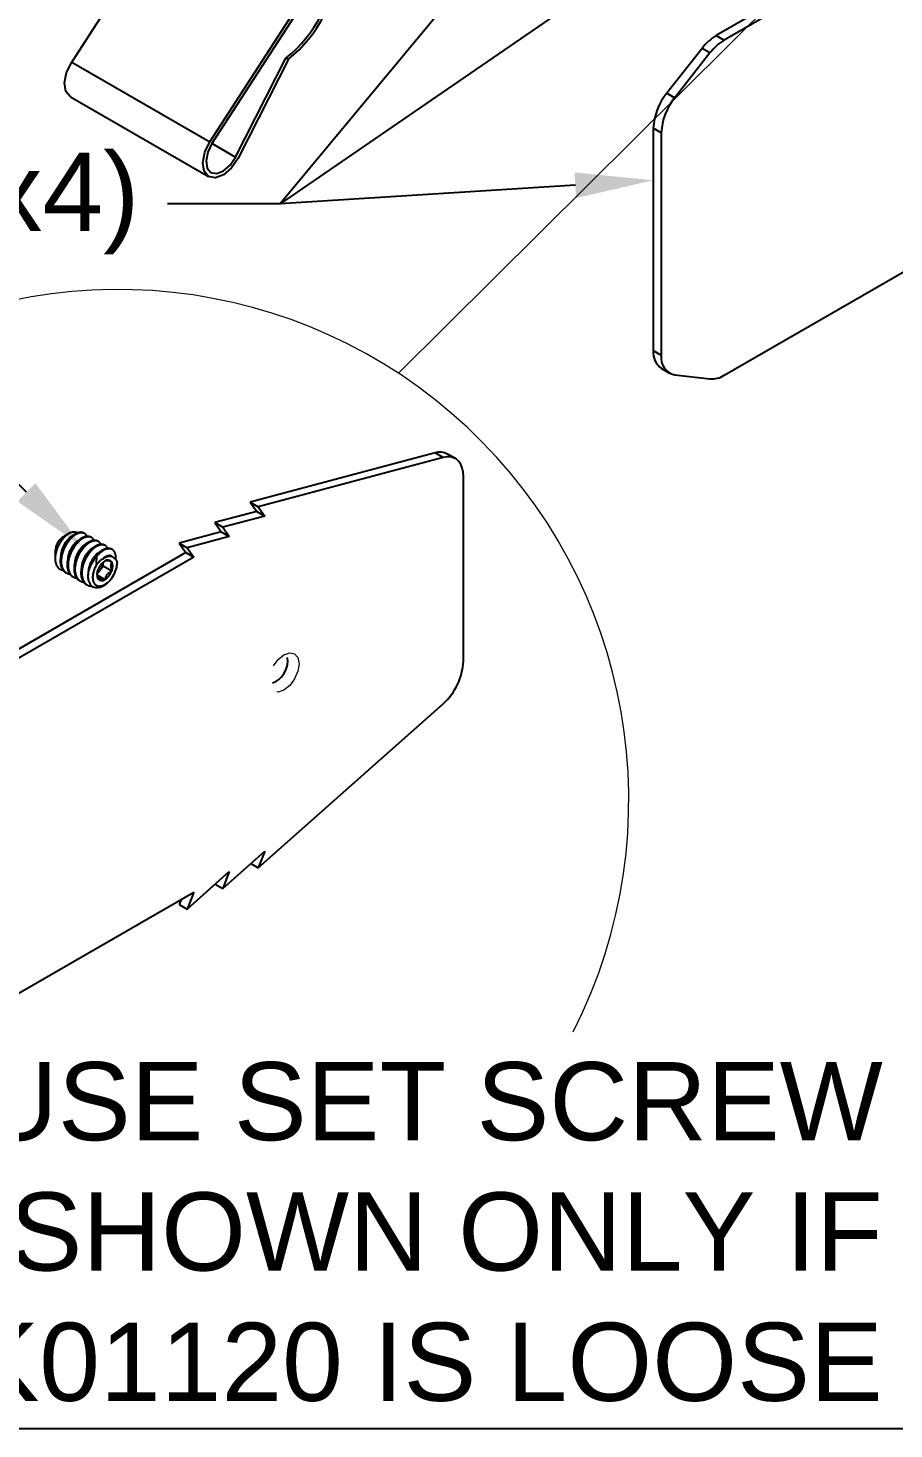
# Model space of a CAD drawing. Extents: x 0 to 12.5, y -12.4 to 0.
# Drawn here: x 6.28 to 9.05, y -12.397 to -7.917 of the extents above; entities that cross this region are included whole.
import ezdxf
from ezdxf import colors
from ezdxf.entities.mleader import LeaderData, LeaderLine
from ezdxf.math import Vec2, Vec3

# ---------------------------------------------------------------- set-up
doc = ezdxf.new("R2010")
doc.units = 0
doc.header["$LTSCALE"] = 0.5
doc.header["$MEASUREMENT"] = 0
doc.linetypes.add('HIDDEN', pattern=[0.375, 0.25, -0.125])
for name, color, linetype in [('Brackets', 181, 'CONTINUOUS'), ('Dimension', 10, 'CONTINUOUS'), ('FAB DWG', 221, 'CONTINUOUS'), ('Hardware', 242, 'CONTINUOUS')]:
    doc.layers.add(name, color=color, linetype=linetype)
doc.layers.add('Text-Unprinted', color=131, linetype='CONTINUOUS', plot=False)
doc.styles.get("Standard").update_dxf_attribs({"font": 'arial.ttf'})

msp = doc.modelspace()

# ---------------------------------------------------------------- linework, layer by layer
at = {"layer": 'Brackets', "transparency": 16777216}
for p, q in [((9.7183, -7.2268), (8.4814, -7.9406)), ((9.7437, -7.2414), (8.5068, -7.9553)), ((8.4814, -7.9406), (8.5068, -7.9553)), ((8.4359, -7.9815), (8.323, -8.125)), ((8.4613, -7.9961), (8.3484, -8.1396)), ((8.4613, -7.9961), (8.4359, -7.9815)), ((8.323, -8.125), (8.3484, -8.1396)), ((8.2801, -8.2372), (8.2801, -8.9482)), ((8.3055, -8.2519), (8.2801, -8.2372)), ((8.3055, -8.2519), (8.3055, -8.9629)), ((8.5068, -9.0271), (9.7437, -8.3133)), ((8.2801, -8.9482), (8.3055, -8.9629)), ((8.306, -9.0055), (8.3314, -9.0201)), ((8.3484, -9.0256), (8.4613, -9.0388))]:
    msp.add_line(p, q, dxfattribs=at)
at = {"layer": 'Brackets', "linetype": 'Continuous', "lineweight": 25, "transparency": 16777216}
for p, q in [((7.5819, -9.2754), (6.9907, -9.4329)), ((7.6073, -9.2901), (7.0161, -9.4475)), ((7.6073, -9.2901), (7.5819, -9.2754)), ((7.6468, -9.2936), (7.6214, -9.279)), ((7.6727, -9.9415), (7.6727, -9.3509)), ((6.9907, -9.4329), (7.0161, -9.4475)), ((6.9907, -9.4329), (7.0117, -9.4626)), ((7.0161, -9.4475), (7.037, -9.4773)), ((7.0117, -9.4626), (6.8771, -9.4985)), ((6.8771, -9.4985), (6.9025, -9.5131)), ((6.8771, -9.4985), (6.898, -9.5282)), ((7.037, -9.4773), (6.9025, -9.5131)), ((7.0117, -9.4626), (7.037, -9.4773)), ((6.898, -9.5282), (6.7634, -9.5641)), ((6.9234, -9.5429), (6.7888, -9.5788)), ((6.898, -9.5282), (6.9234, -9.5429)), ((6.9025, -9.5131), (6.9234, -9.5429)), ((6.7634, -9.5641), (6.7888, -9.5788)), ((6.7634, -9.5641), (6.7843, -9.5939)), ((6.7888, -9.5788), (6.8097, -9.6085)), ((6.7843, -9.5939), (5.5505, -10.3062)), ((6.8097, -9.6085), (5.5759, -10.3208)), ((6.7843, -9.5939), (6.8097, -9.6085)), ((7.0161, -10.6029), (7.6073, -10.0779)), ((6.9025, -10.6685), (7.037, -10.549)), ((7.037, -10.549), (7.0161, -10.6029)), ((6.7888, -10.7342), (6.9234, -10.6146)), ((6.9234, -10.6146), (6.9025, -10.6685)), ((6.992, -10.589), (7.0161, -10.6029)), ((6.8783, -10.6546), (6.9025, -10.6685)), ((5.5759, -11.3925), (6.8097, -10.6802)), ((6.7697, -10.7033), (6.7634, -10.7195)), ((6.8097, -10.6802), (6.7888, -10.7342)), ((6.7634, -10.7195), (6.7888, -10.7342))]:
    msp.add_line(p, q, dxfattribs=at)
at = {"layer": 'Brackets', "linetype": 'Continuous', "lineweight": 25, "transparency": 16777216, "flags": 128}
for points in [[(7.6727, -9.3509), (7.6717, -9.3366), (7.669, -9.3237), (7.6644, -9.3125), (7.6582, -9.3032), (7.6504, -9.2959), (7.6412, -9.2909), (7.6308, -9.2882), (7.6194, -9.2879), (7.6073, -9.2901)], [(7.1104, -9.9415), (7.1095, -9.9326), (7.1089, -9.93)]]:
    msp.add_lwpolyline(points, dxfattribs=at)
at = {"layer": 'Brackets', "linetype": 'HIDDEN', "lineweight": 18, "transparency": 16777216, "flags": 128}
msp.add_lwpolyline([(7.1469, -9.9497), (7.1432, -9.9734), (7.1326, -9.9978), (7.1168, -10.0191), (7.0981, -10.0342), (7.0795, -10.0407), (7.0636, -10.0376), (7.0531, -10.0255), (7.0494, -10.006), (7.0531, -9.9823), (7.0636, -9.9579), (7.0795, -9.9366), (7.0981, -9.9215), (7.1168, -9.915), (7.1326, -9.9181), (7.1432, -9.9303), (7.1469, -9.9497)], dxfattribs=at)
at = {"layer": 'Brackets', "transparency": 16777216}
for centre, radius, start, end in [((8.5663, -8.081), 0.164, 121.1572, 142.6542), ((8.5916, -8.0956), 0.164, 121.1572, 142.6542), ((8.4712, -8.2459), 0.1913, 140.7973, 177.3983), ((8.4966, -8.2606), 0.1913, 140.7973, 177.3983), ((8.3432, -8.9542), 0.0634, 174.6155, 234.077), ((8.3602, -8.9716), 0.0553, 170.9603, 257.7053), ((8.4662, -8.9634), 0.0756, 266.2909, 302.5205)]:
    msp.add_arc(centre, radius, start, end, dxfattribs=at)
at = {"layer": 'Brackets', "linetype": 'Continuous', "lineweight": 25, "transparency": 16777216}
for centre, radius, start, end in [((7.5974, -9.3239), 0.0509, 61.9165, 107.7651), ((7.0346, -9.9404), 0.0759, 291.2433, 359.1701), ((7.478, -9.932), 0.1949, 311.5465, 357.188)]:
    msp.add_arc(centre, radius, start, end, dxfattribs=at)
at = {"layer": 'Dimension', "lineweight": 20, "transparency": 16777216}
msp.add_line((9.9451, -6.5571), (7.4652, -9.0209), dxfattribs=at)
msp.add_arc((6.5686, -10.3858), 1.633, 333.0117, 120.8114, dxfattribs=at)
at = {"layer": 'Hardware', "transparency": 16777216}
for p, q in [((6.4194, -8.0255), (6.8209, -7.4047)), ((6.8614, -8.2805), (7.2629, -7.6597)), ((7.2699, -7.6648), (6.8682, -8.286)), ((6.9436, -8.3293), (7.1049, -8.013)), ((7.113, -8.0162), (6.9517, -8.3325)), ((7.1049, -8.013), (7.113, -8.0162)), ((6.4194, -8.0255), (6.8614, -8.2805)), ((6.4153, -8.1368), (6.8573, -8.3919)), ((6.8683, -8.2859), (6.9436, -8.3293))]:
    msp.add_line(p, q, dxfattribs=at)
at = {"layer": 'Hardware', "linetype": 'Continuous', "lineweight": 25, "transparency": 16777216}
for p, q in [((6.4099, -9.5337), (6.3933, -9.5434)), ((6.461, -9.5337), (6.4583, -9.5321)), ((6.4831, -9.5465), (6.4803, -9.5449)), ((6.5051, -9.5593), (6.5023, -9.5577)), ((6.5271, -9.5721), (6.5244, -9.5705)), ((6.5492, -9.5849), (6.5464, -9.5833)), ((6.3665, -9.5997), (6.3664, -9.6127)), ((6.3665, -9.5894), (6.3665, -9.5993)), ((6.3665, -9.5974), (6.3665, -9.5993)), ((6.3665, -9.5997), (6.3665, -9.5974)), ((6.5202, -9.6369), (6.5202, -9.6252)), ((6.5507, -9.6076), (6.5474, -9.6057)), ((6.3804, -9.6464), (6.3807, -9.6466)), ((6.4, -9.6578), (6.4028, -9.6594)), ((6.422, -9.6706), (6.4248, -9.6722)), ((6.5001, -9.6618), (6.5091, -9.6507)), ((6.5002, -9.6657), (6.5256, -9.6804)), ((6.5091, -9.6507), (6.5202, -9.6369)), ((6.5202, -9.6369), (6.5477, -9.6529)), ((6.4441, -9.6834), (6.4468, -9.685)), ((6.4661, -9.6962), (6.4689, -9.6978))]:
    msp.add_line(p, q, dxfattribs=at)
at = {"layer": 'Hardware', "transparency": 16777216, "flags": 128}
for points in [[(6.4153, -8.1368), (6.4009, -8.1197), (6.3966, -8.0921), (6.4032, -8.0589), (6.4194, -8.0255)], [(6.9517, -8.3325), (6.931, -8.3633), (6.9055, -8.3857), (6.8794, -8.3958), (6.8573, -8.3919), (6.8429, -8.3748), (6.8386, -8.3472), (6.8451, -8.3139), (6.8614, -8.2805)], [(6.8682, -8.286), (6.8546, -8.3138), (6.8492, -8.3416), (6.8528, -8.3646), (6.8648, -8.3789), (6.8833, -8.3822), (6.905, -8.3737), (6.9263, -8.355), (6.9436, -8.3293)]]:
    msp.add_lwpolyline(points, dxfattribs=at)
at = {"layer": 'Hardware', "linetype": 'Continuous', "lineweight": 25, "transparency": 16777216, "flags": 128}
msp.add_lwpolyline([(6.4987, -9.6335), (6.4971, -9.6363), (6.4955, -9.6392), (6.4941, -9.6422), (6.4927, -9.6451), (6.4915, -9.6481), (6.4904, -9.6511), (6.4895, -9.6541), (6.4886, -9.6571), (6.4879, -9.6601), (6.4873, -9.663), (6.4869, -9.6659), (6.4866, -9.6687), (6.4864, -9.6715), (6.4864, -9.6742), (6.4865, -9.6768), (6.4868, -9.6793), (6.4871, -9.6818), (6.4877, -9.6841), (6.4883, -9.6863), (6.4891, -9.6884), (6.49, -9.6903), (6.4911, -9.6921), (6.4922, -9.6938), (6.4935, -9.6953), (6.4949, -9.6966), (6.4964, -9.6978), (6.4981, -9.6988), (6.4998, -9.6997), (6.5016, -9.7003), (6.5034, -9.7008), (6.5054, -9.7012), (6.5074, -9.7013), (6.5095, -9.7013), (6.5117, -9.701), (6.5139, -9.7007), (6.5162, -9.7001), (6.5184, -9.6993), (6.5207, -9.6984), (6.5231, -9.6973), (6.5254, -9.6961), (6.5277, -9.6947), (6.5301, -9.6931), (6.5324, -9.6914), (6.5346, -9.6896), (6.5369, -9.6876), (6.5391, -9.6854), (6.5413, -9.6832), (6.5434, -9.6808), (6.5454, -9.6784), (6.5474, -9.6758), (6.5493, -9.6732), (6.5511, -9.6704), (6.5528, -9.6676), (6.5544, -9.6648), (6.556, -9.6619), (6.5574, -9.6589), (6.5587, -9.6559), (6.5599, -9.6529), (6.5609, -9.6499), (6.5619, -9.6469), (6.5627, -9.644), (6.5633, -9.641), (6.5639, -9.6381), (6.5643, -9.6352), (6.5645, -9.6324), (6.5647, -9.6296), (6.5647, -9.6269)], dxfattribs=at)
at = {"layer": 'Hardware', "transparency": 16777216}
for centre in [(6.8378, -7.6809), (6.8459, -7.684)]:
    msp.add_arc(centre, 0.4262, 308.8096, 357.1529, dxfattribs=at)
at = {"layer": 'Hardware', "linetype": 'Continuous', "lineweight": 25, "transparency": 16777216}
for centre, radius, start, end in [((6.4243, -9.5922), 0.0578, 122.3919, 177.2656), ((6.584, -9.6848), 0.1154, 137.4046, 163.8544), ((6.5551, -9.668), 0.0552, 122.4995, 159.7866), ((6.4709, -9.6192), 0.0495, 320.5554, 352.8931), ((6.5356, -9.634), 0.016, 40.9612, 128.9312), ((6.5184, -9.6382), 0.0328, 333.4133, 26.772), ((6.5327, -9.6637), 0.0328, 153.4133, 206.772), ((6.4756, -9.6242), 0.0427, 305.7391, 321.6791), ((6.5155, -9.6679), 0.016, 220.9612, 308.9312), ((6.4959, -9.6338), 0.0552, 302.4995, 339.7866)]:
    msp.add_arc(centre, radius, start, end, dxfattribs=at)
for points, knots in [([(6.4374, -9.5314), (6.4367, -9.531), (6.435, -9.5299), (6.4318, -9.5289), (6.4281, -9.5284), (6.4245, -9.5285), (6.421, -9.5291), (6.4177, -9.5301), (6.4143, -9.5314), (6.4105, -9.5333), (6.4063, -9.5359), (6.4018, -9.5393), (6.3976, -9.543), (6.3939, -9.5468), (6.3906, -9.5505), (6.3875, -9.5545), (6.3845, -9.5587), (6.3816, -9.5631), (6.379, -9.5677), (6.3765, -9.5724), (6.3743, -9.5772), (6.3723, -9.5822), (6.3706, -9.5872), (6.3692, -9.5923), (6.368, -9.5974), (6.3671, -9.6024), (6.3666, -9.6073), (6.3664, -9.6121), (6.3665, -9.6168), (6.3669, -9.6213), (6.3676, -9.6255), (6.3687, -9.6296), (6.3701, -9.6334), (6.3718, -9.6369), (6.3739, -9.6401), (6.3762, -9.6429), (6.3784, -9.645), (6.3799, -9.6461), (6.3804, -9.6464)], [0, 0, 0, 0, 0.0244311, 0.0574143, 0.0904965, 0.1234797, 0.1489616, 0.1745345, 0.2001073, 0.2255892, 0.2595385, 0.2935889, 0.3275404, 0.3539938, 0.3805412, 0.4070887, 0.4335421, 0.4600504, 0.4866503, 0.5132548, 0.5397695, 0.5668538, 0.5940315, 0.6212091, 0.6482934, 0.6758558, 0.7035158, 0.7311789, 0.7587455, 0.7864782, 0.8143039, 0.8421296, 0.8698623, 0.8984715, 0.927183, 0.9558945, 0.9845038, 1, 1, 1, 1]), ([(6.4583, -9.5321), (6.4575, -9.5317), (6.4557, -9.5308), (6.4527, -9.5299), (6.4493, -9.5294), (6.4457, -9.5295), (6.442, -9.53), (6.4381, -9.5311), (6.4341, -9.5327), (6.43, -9.5347), (6.426, -9.5372), (6.4219, -9.5402), (6.4179, -9.5435), (6.4139, -9.5474), (6.41, -9.5516), (6.4063, -9.5562), (6.4027, -9.5611), (6.3994, -9.5662), (6.3963, -9.5715), (6.3935, -9.5769), (6.391, -9.5825), (6.3888, -9.5883), (6.3868, -9.5942), (6.3853, -9.6001), (6.3841, -9.6059), (6.3833, -9.6117), (6.3829, -9.6173), (6.3828, -9.6227), (6.3832, -9.6278), (6.3839, -9.6327), (6.385, -9.6374), (6.3866, -9.6418), (6.3885, -9.6459), (6.3908, -9.6495), (6.3934, -9.6527), (6.3964, -9.6554), (6.3986, -9.6571), (6.3999, -9.6578), (6.4, -9.6578)], [0, 0, 0, 0, 0.024059, 0.052473, 0.081187, 0.110086, 0.139051, 0.167961, 0.196697, 0.225145, 0.253198, 0.281319, 0.30982, 0.338592, 0.36752, 0.396482, 0.425359, 0.454032, 0.482388, 0.510375, 0.538603, 0.567185, 0.596008, 0.624956, 0.653909, 0.682744, 0.711346, 0.739602, 0.767582, 0.795911, 0.824566, 0.853433, 0.882393, 0.911327, 0.940114, 0.968637, 0.996788, 1, 1, 1, 1]), ([(6.4291, -9.5387), (6.4283, -9.5392), (6.4268, -9.5402), (6.4243, -9.5421), (6.4215, -9.5444), (6.4185, -9.5472), (6.4151, -9.5506), (6.4117, -9.5545), (6.4084, -9.5587), (6.4054, -9.5628), (6.4028, -9.5667), (6.4007, -9.5704), (6.3988, -9.5736), (6.3972, -9.5767), (6.3957, -9.5798), (6.3942, -9.5832), (6.3925, -9.5872), (6.3909, -9.5916), (6.3894, -9.5966), (6.388, -9.6019), (6.3869, -9.6071), (6.3862, -9.612), (6.3858, -9.6163), (6.3856, -9.6201), (6.3856, -9.6234), (6.3857, -9.6264), (6.3859, -9.6292), (6.3863, -9.6323), (6.387, -9.6356), (6.3879, -9.6392), (6.3891, -9.6429), (6.3908, -9.6466), (6.3928, -9.65), (6.3949, -9.6528), (6.397, -9.6551), (6.3991, -9.6569), (6.401, -9.6584), (6.4029, -9.6595), (6.4048, -9.6606), (6.407, -9.6615), (6.4097, -9.6623), (6.4119, -9.6629), (6.4133, -9.663), (6.4136, -9.6631)], [0, 0, 0, 0, 0.018183, 0.039125, 0.062826, 0.089285, 0.118502, 0.150477, 0.18245, 0.211666, 0.238124, 0.261825, 0.282769, 0.300953, 0.319138, 0.340082, 0.363783, 0.390241, 0.419457, 0.45143, 0.483403, 0.512619, 0.539078, 0.562779, 0.583722, 0.601907, 0.620092, 0.641035, 0.664736, 0.691195, 0.720411, 0.752384, 0.784357, 0.813573, 0.840031, 0.863732, 0.884675, 0.90286, 0.921045, 0.941989, 0.96569, 0.992148, 1, 1, 1, 1]), ([(6.4803, -9.5449), (6.4795, -9.5445), (6.4778, -9.5435), (6.4748, -9.5427), (6.4714, -9.5422), (6.4678, -9.5422), (6.464, -9.5428), (6.4601, -9.5439), (6.4561, -9.5455), (6.4521, -9.5475), (6.448, -9.55), (6.444, -9.5529), (6.44, -9.5563), (6.436, -9.5602), (6.4321, -9.5644), (6.4283, -9.569), (6.4248, -9.5739), (6.4214, -9.579), (6.4184, -9.5843), (6.4156, -9.5897), (6.413, -9.5953), (6.4108, -9.6011), (6.4089, -9.6069), (6.4073, -9.6129), (6.4061, -9.6187), (6.4053, -9.6245), (6.4049, -9.6301), (6.4048, -9.6355), (6.4052, -9.6406), (6.4059, -9.6455), (6.4071, -9.6502), (6.4086, -9.6546), (6.4105, -9.6587), (6.4128, -9.6623), (6.4155, -9.6655), (6.4184, -9.6682), (6.4206, -9.6699), (6.4219, -9.6705), (6.4221, -9.6706)], [0, 0, 0, 0, 0.024059, 0.052473, 0.081187, 0.110086, 0.139051, 0.167961, 0.196697, 0.225145, 0.253198, 0.281319, 0.30982, 0.338592, 0.36752, 0.396482, 0.425359, 0.454032, 0.482388, 0.510375, 0.538603, 0.567185, 0.596008, 0.624956, 0.653909, 0.682744, 0.711346, 0.739602, 0.767582, 0.795911, 0.824566, 0.853433, 0.882393, 0.911327, 0.940114, 0.968637, 0.996788, 1, 1, 1, 1]), ([(6.4689, -9.5423), (6.4687, -9.5418), (6.468, -9.5404), (6.467, -9.539), (6.4661, -9.538), (6.4658, -9.5376), (6.4655, -9.5373), (6.4651, -9.5368), (6.4646, -9.5364), (6.4641, -9.5359), (6.4634, -9.5353), (6.4624, -9.5346), (6.461, -9.5337), (6.4599, -9.5331), (6.459, -9.5327), (6.4585, -9.5325), (6.458, -9.5323), (6.4574, -9.5321), (6.4569, -9.5319), (6.4563, -9.5318), (6.4557, -9.5316), (6.4546, -9.5314), (6.4529, -9.5311), (6.4507, -9.531), (6.4487, -9.5311), (6.4468, -9.5313), (6.445, -9.5316), (6.4433, -9.532), (6.4416, -9.5325), (6.4401, -9.533), (6.4385, -9.5336), (6.4367, -9.5344), (6.4346, -9.5354), (6.4324, -9.5366), (6.4306, -9.5377), (6.4295, -9.5384), (6.4291, -9.5387)], [0, 0, 0, 0, 0.035214, 0.11004, 0.120075, 0.13143, 0.144105, 0.158099, 0.173413, 0.190047, 0.208, 0.24434, 0.285115, 0.330324, 0.343304, 0.356677, 0.370443, 0.384602, 0.399154, 0.4141, 0.429438, 0.44517, 0.497165, 0.553041, 0.595707, 0.63641, 0.675149, 0.711923, 0.746734, 0.77958, 0.810462, 0.83938, 0.891319, 0.935402, 0.971629, 1, 1, 1, 1]), ([(6.491, -9.5551), (6.4909, -9.555), (6.4904, -9.5539), (6.4893, -9.5522), (6.4877, -9.5502), (6.4861, -9.5486), (6.4845, -9.5474), (6.483, -9.5464), (6.4814, -9.5456), (6.4795, -9.5449), (6.4773, -9.5443), (6.4748, -9.5439), (6.4718, -9.5438), (6.4685, -9.5441), (6.465, -9.5449), (6.4617, -9.5459), (6.4586, -9.5472), (6.4558, -9.5486), (6.4534, -9.55), (6.4518, -9.551), (6.4511, -9.5515)], [0, 0, 0, 0, 0.009683, 0.07866, 0.141128, 0.197085, 0.24653, 0.289464, 0.332398, 0.381844, 0.437801, 0.500268, 0.569246, 0.644732, 0.720223, 0.789203, 0.851671, 0.907628, 0.957071, 1, 1, 1, 1]), ([(6.4172, -9.5443), (6.4169, -9.5445), (6.4155, -9.5453), (6.4128, -9.5472), (6.4094, -9.5501), (6.406, -9.5534), (6.4028, -9.5572), (6.3997, -9.5613), (6.3968, -9.5658), (6.3941, -9.5704), (6.3918, -9.5752), (6.3897, -9.5801), (6.3879, -9.5852), (6.3865, -9.5904), (6.3855, -9.5956), (6.3849, -9.5997), (6.3848, -9.602), (6.3848, -9.6026)], [0, 0, 0, 0, 0.021324, 0.092873, 0.165441, 0.238917, 0.312873, 0.386862, 0.460439, 0.533172, 0.604778, 0.677013, 0.750272, 0.824135, 0.89816, 0.9719, 1, 1, 1, 1]), ([(6.4393, -9.5571), (6.4389, -9.5573), (6.4375, -9.5581), (6.4349, -9.56), (6.4314, -9.5628), (6.4281, -9.5662), (6.4248, -9.57), (6.4217, -9.5741), (6.4188, -9.5785), (6.4162, -9.5832), (6.4138, -9.588), (6.4117, -9.5929), (6.4099, -9.598), (6.4085, -9.6032), (6.4075, -9.6084), (6.4069, -9.6125), (6.4069, -9.6148), (6.4068, -9.6154)], [0, 0, 0, 0, 0.021324, 0.092873, 0.165441, 0.238917, 0.312873, 0.386862, 0.460439, 0.533172, 0.604778, 0.677013, 0.750272, 0.824135, 0.89816, 0.9719, 1, 1, 1, 1]), ([(6.4511, -9.5515), (6.4504, -9.552), (6.4488, -9.553), (6.4463, -9.5549), (6.4436, -9.5572), (6.4405, -9.56), (6.4372, -9.5634), (6.4337, -9.5673), (6.4304, -9.5715), (6.4274, -9.5756), (6.4249, -9.5795), (6.4227, -9.5831), (6.4209, -9.5864), (6.4193, -9.5895), (6.4177, -9.5926), (6.4162, -9.596), (6.4146, -9.6), (6.4129, -9.6044), (6.4114, -9.6094), (6.41, -9.6147), (6.4089, -9.6199), (6.4082, -9.6248), (6.4078, -9.6291), (6.4076, -9.6329), (6.4076, -9.6362), (6.4077, -9.6392), (6.408, -9.642), (6.4084, -9.6451), (6.409, -9.6484), (6.4099, -9.652), (6.4112, -9.6557), (6.4128, -9.6594), (6.4148, -9.6628), (6.4169, -9.6656), (6.419, -9.6679), (6.4211, -9.6697), (6.423, -9.6712), (6.4249, -9.6723), (6.4268, -9.6733), (6.429, -9.6743), (6.4317, -9.6751), (6.4339, -9.6757), (6.4353, -9.6758), (6.4356, -9.6759)], [0, 0, 0, 0, 0.018183, 0.039125, 0.062826, 0.089285, 0.118502, 0.150477, 0.18245, 0.211666, 0.238124, 0.261825, 0.282769, 0.300953, 0.319138, 0.340082, 0.363783, 0.390241, 0.419457, 0.45143, 0.483403, 0.512619, 0.539078, 0.562779, 0.583722, 0.601907, 0.620092, 0.641035, 0.664736, 0.691195, 0.720411, 0.752384, 0.784357, 0.813573, 0.840031, 0.863732, 0.884675, 0.90286, 0.921045, 0.941989, 0.96569, 0.992148, 1, 1, 1, 1]), ([(6.5023, -9.5577), (6.5015, -9.5573), (6.4998, -9.5563), (6.4968, -9.5555), (6.4934, -9.555), (6.4898, -9.555), (6.486, -9.5556), (6.4821, -9.5567), (6.4781, -9.5583), (6.4741, -9.5603), (6.47, -9.5628), (6.466, -9.5657), (6.462, -9.5691), (6.458, -9.5729), (6.4541, -9.5772), (6.4504, -9.5818), (6.4468, -9.5866), (6.4435, -9.5918), (6.4404, -9.5971), (6.4376, -9.6025), (6.4351, -9.6081), (6.4328, -9.6139), (6.4309, -9.6197), (6.4293, -9.6257), (6.4281, -9.6315), (6.4273, -9.6373), (6.4269, -9.6429), (6.4269, -9.6483), (6.4272, -9.6534), (6.428, -9.6583), (6.4291, -9.663), (6.4306, -9.6674), (6.4326, -9.6715), (6.4349, -9.6751), (6.4375, -9.6783), (6.4405, -9.681), (6.4427, -9.6827), (6.444, -9.6833), (6.4441, -9.6834)], [0, 0, 0, 0, 0.024059, 0.052473, 0.081187, 0.110086, 0.139051, 0.167961, 0.196697, 0.225145, 0.253198, 0.281319, 0.30982, 0.338592, 0.36752, 0.396482, 0.425359, 0.454032, 0.482388, 0.510375, 0.538603, 0.567185, 0.596008, 0.624956, 0.653909, 0.682744, 0.711346, 0.739602, 0.767582, 0.795911, 0.824566, 0.853433, 0.882393, 0.911327, 0.940114, 0.968637, 0.996788, 1, 1, 1, 1]), ([(6.4613, -9.5699), (6.461, -9.57), (6.4595, -9.5709), (6.4569, -9.5728), (6.4535, -9.5756), (6.4501, -9.579), (6.4468, -9.5828), (6.4437, -9.5869), (6.4408, -9.5913), (6.4382, -9.596), (6.4358, -9.6008), (6.4337, -9.6057), (6.432, -9.6108), (6.4305, -9.616), (6.4295, -9.6212), (6.429, -9.6253), (6.4289, -9.6276), (6.4289, -9.6282)], [0, 0, 0, 0, 0.021324, 0.0928727, 0.1654412, 0.2389172, 0.3128726, 0.3868621, 0.460439, 0.5331717, 0.6047782, 0.6770126, 0.7502715, 0.8241348, 0.8981604, 0.9719003, 1, 1, 1, 1]), ([(6.4731, -9.5643), (6.4724, -9.5648), (6.4709, -9.5658), (6.4684, -9.5677), (6.4656, -9.57), (6.4625, -9.5728), (6.4592, -9.5762), (6.4558, -9.5801), (6.4525, -9.5842), (6.4495, -9.5884), (6.4469, -9.5923), (6.4447, -9.5959), (6.4429, -9.5992), (6.4413, -9.6023), (6.4398, -9.6054), (6.4382, -9.6088), (6.4366, -9.6128), (6.435, -9.6172), (6.4334, -9.6222), (6.432, -9.6275), (6.431, -9.6327), (6.4303, -9.6376), (6.4298, -9.6419), (6.4297, -9.6457), (6.4297, -9.649), (6.4298, -9.6519), (6.43, -9.6548), (6.4304, -9.6579), (6.431, -9.6612), (6.4319, -9.6648), (6.4332, -9.6685), (6.4349, -9.6722), (6.4368, -9.6755), (6.439, -9.6784), (6.4411, -9.6807), (6.4431, -9.6825), (6.4451, -9.684), (6.4469, -9.6851), (6.4489, -9.6861), (6.4511, -9.6871), (6.4537, -9.6879), (6.4559, -9.6885), (6.4573, -9.6886), (6.4576, -9.6886)], [0, 0, 0, 0, 0.018183, 0.039125, 0.062826, 0.089285, 0.118502, 0.150477, 0.18245, 0.211666, 0.238124, 0.261825, 0.282769, 0.300953, 0.319138, 0.340082, 0.363783, 0.390241, 0.419457, 0.45143, 0.483403, 0.512619, 0.539078, 0.562779, 0.583722, 0.601907, 0.620092, 0.641035, 0.664736, 0.691195, 0.720411, 0.752384, 0.784357, 0.813573, 0.840031, 0.863732, 0.884675, 0.90286, 0.921045, 0.941989, 0.96569, 0.992148, 1, 1, 1, 1]), ([(6.5244, -9.5705), (6.5236, -9.5701), (6.5218, -9.5691), (6.5188, -9.5682), (6.5154, -9.5678), (6.5118, -9.5678), (6.5081, -9.5684), (6.5041, -9.5695), (6.5001, -9.5711), (6.4961, -9.5731), (6.4921, -9.5756), (6.488, -9.5785), (6.484, -9.5819), (6.48, -9.5857), (6.4761, -9.59), (6.4724, -9.5946), (6.4688, -9.5994), (6.4655, -9.6046), (6.4624, -9.6098), (6.4596, -9.6153), (6.4571, -9.6209), (6.4548, -9.6267), (6.4529, -9.6325), (6.4514, -9.6384), (6.4502, -9.6443), (6.4494, -9.6501), (6.4489, -9.6557), (6.4489, -9.661), (6.4492, -9.6662), (6.45, -9.6711), (6.4511, -9.6758), (6.4527, -9.6802), (6.4546, -9.6843), (6.4569, -9.6879), (6.4595, -9.6911), (6.4625, -9.6938), (6.4647, -9.6955), (6.466, -9.6961), (6.4661, -9.6962)], [0, 0, 0, 0, 0.024059, 0.052473, 0.081187, 0.110086, 0.139051, 0.167961, 0.196697, 0.225145, 0.253198, 0.281319, 0.30982, 0.338592, 0.36752, 0.396482, 0.425359, 0.454032, 0.482388, 0.510375, 0.538603, 0.567185, 0.596008, 0.624956, 0.653909, 0.682744, 0.711346, 0.739602, 0.767582, 0.795911, 0.824566, 0.853433, 0.882393, 0.911327, 0.940114, 0.968637, 0.996788, 1, 1, 1, 1]), ([(6.4833, -9.5826), (6.483, -9.5828), (6.4815, -9.5836), (6.4789, -9.5856), (6.4755, -9.5884), (6.4721, -9.5918), (6.4689, -9.5956), (6.4658, -9.5997), (6.4629, -9.6041), (6.4602, -9.6088), (6.4578, -9.6135), (6.4558, -9.6185), (6.454, -9.6236), (6.4526, -9.6288), (6.4516, -9.634), (6.451, -9.6381), (6.4509, -9.6404), (6.4509, -9.641)], [0, 0, 0, 0, 0.021324, 0.092873, 0.165441, 0.238917, 0.312873, 0.386862, 0.460439, 0.533172, 0.604778, 0.677013, 0.750272, 0.824135, 0.89816, 0.9719, 1, 1, 1, 1]), ([(6.4952, -9.5771), (6.4944, -9.5775), (6.4929, -9.5786), (6.4904, -9.5805), (6.4876, -9.5828), (6.4845, -9.5856), (6.4812, -9.589), (6.4778, -9.5929), (6.4745, -9.597), (6.4715, -9.6012), (6.4689, -9.6051), (6.4667, -9.6087), (6.4649, -9.612), (6.4633, -9.6151), (6.4618, -9.6182), (6.4602, -9.6216), (6.4586, -9.6256), (6.457, -9.63), (6.4554, -9.635), (6.4541, -9.6402), (6.453, -9.6455), (6.4523, -9.6504), (6.4519, -9.6547), (6.4517, -9.6585), (6.4517, -9.6618), (6.4518, -9.6647), (6.452, -9.6676), (6.4524, -9.6707), (6.453, -9.674), (6.454, -9.6776), (6.4552, -9.6813), (6.4569, -9.685), (6.4589, -9.6883), (6.461, -9.6912), (6.4631, -9.6935), (6.4652, -9.6953), (6.4671, -9.6967), (6.469, -9.6979), (6.4709, -9.6989), (6.4731, -9.6999), (6.4757, -9.7007), (6.4788, -9.7014), (6.4818, -9.7018), (6.4838, -9.7017), (6.4846, -9.7017)], [0, 0, 0, 0, 0.017478, 0.037608, 0.06039, 0.085824, 0.113908, 0.144643, 0.175377, 0.20346, 0.228893, 0.251675, 0.271806, 0.289286, 0.306766, 0.326898, 0.34968, 0.375113, 0.403196, 0.433929, 0.464663, 0.492746, 0.518179, 0.540961, 0.561093, 0.578573, 0.596053, 0.616184, 0.638966, 0.664399, 0.692482, 0.723216, 0.753949, 0.782033, 0.807466, 0.830248, 0.850379, 0.867859, 0.885339, 0.90547, 0.928252, 0.953685, 0.981769, 1, 1, 1, 1]), ([(6.513, -9.5679), (6.513, -9.5678), (6.5125, -9.5667), (6.5113, -9.565), (6.5097, -9.563), (6.5081, -9.5614), (6.5065, -9.5602), (6.505, -9.5592), (6.5034, -9.5584), (6.5016, -9.5577), (6.4994, -9.5571), (6.4968, -9.5567), (6.4938, -9.5566), (6.4905, -9.5569), (6.4871, -9.5576), (6.4837, -9.5587), (6.4807, -9.56), (6.4779, -9.5614), (6.4754, -9.5628), (6.4738, -9.5638), (6.4731, -9.5643)], [0, 0, 0, 0, 0.0096825, 0.07866, 0.1411276, 0.1970846, 0.2465302, 0.289464, 0.3323979, 0.3818435, 0.4378005, 0.5002681, 0.5692456, 0.644732, 0.7202228, 0.7892029, 0.8516714, 0.9076275, 0.9570706, 1, 1, 1, 1]), ([(6.5464, -9.5833), (6.5456, -9.5829), (6.5438, -9.5819), (6.5408, -9.581), (6.5375, -9.5806), (6.5339, -9.5806), (6.5301, -9.5812), (6.5262, -9.5823), (6.5222, -9.5839), (6.5181, -9.5859), (6.5141, -9.5884), (6.5101, -9.5913), (6.506, -9.5947), (6.5021, -9.5985), (6.4982, -9.6028), (6.4944, -9.6073), (6.4909, -9.6122), (6.4875, -9.6173), (6.4845, -9.6226), (6.4816, -9.6281), (6.4791, -9.6337), (6.4769, -9.6394), (6.475, -9.6453), (6.4738, -9.6498), (6.4732, -9.6522), (6.4731, -9.6527)], [0, 0, 0, 0, 0.038046, 0.082979, 0.128386, 0.174086, 0.21989, 0.265608, 0.311051, 0.356037, 0.400399, 0.444868, 0.48994, 0.535439, 0.581184, 0.626985, 0.67265, 0.717992, 0.762832, 0.80709, 0.85173, 0.896928, 0.942509, 0.988286, 1, 1, 1, 1]), ([(6.5351, -9.5807), (6.535, -9.5805), (6.5345, -9.5795), (6.5334, -9.5778), (6.5318, -9.5758), (6.5301, -9.5742), (6.5286, -9.573), (6.527, -9.572), (6.5254, -9.5712), (6.5236, -9.5704), (6.5214, -9.5698), (6.5188, -9.5694), (6.5158, -9.5694), (6.5125, -9.5697), (6.5091, -9.5704), (6.5058, -9.5715), (6.5027, -9.5728), (6.4999, -9.5742), (6.4974, -9.5756), (6.4959, -9.5766), (6.4952, -9.5771)], [0, 0, 0, 0, 0.009683, 0.07866, 0.141128, 0.197085, 0.24653, 0.289464, 0.332398, 0.381844, 0.437801, 0.500268, 0.569246, 0.644732, 0.720223, 0.789203, 0.851671, 0.907628, 0.957071, 1, 1, 1, 1]), ([(6.5606, -9.6164), (6.5606, -9.6158), (6.5607, -9.6144), (6.5608, -9.6121), (6.5608, -9.6092), (6.5606, -9.6061), (6.5602, -9.6029), (6.5595, -9.5995), (6.5584, -9.5961), (6.557, -9.5931), (6.5554, -9.5906), (6.5538, -9.5886), (6.5522, -9.587), (6.5506, -9.5858), (6.5491, -9.5848), (6.5475, -9.584), (6.5456, -9.5832), (6.5434, -9.5826), (6.5409, -9.5822), (6.5379, -9.5822), (6.5346, -9.5825), (6.5311, -9.5832), (6.5278, -9.5843), (6.5247, -9.5856), (6.5219, -9.587), (6.5195, -9.5884), (6.5179, -9.5894), (6.5172, -9.5898)], [0, 0, 0, 0, 0.0182139, 0.0478758, 0.0820367, 0.1206961, 0.1638536, 0.2115085, 0.2636604, 0.3158123, 0.3634672, 0.4066247, 0.445284, 0.4794449, 0.5091069, 0.5387689, 0.5729298, 0.6115892, 0.6547466, 0.7024016, 0.7545535, 0.8067084, 0.8543651, 0.8975232, 0.936182, 0.970341, 1, 1, 1, 1]), ([(6.4731, -9.6527), (6.4722, -9.657), (6.4717, -9.6611), (6.4712, -9.6691), (6.4713, -9.673), (6.4721, -9.6803), (6.4729, -9.6837), (6.475, -9.6899), (6.4765, -9.6928), (6.4816, -9.7001), (6.4862, -9.7036), (6.4944, -9.7061), (6.4974, -9.7065), (6.5037, -9.7063), (6.5069, -9.7058), (6.5169, -9.7028), (6.5239, -9.699), (6.5338, -9.6911), (6.5371, -9.688), (6.5432, -9.6815), (6.546, -9.6779), (6.5513, -9.6703), (6.5537, -9.6664), (6.5578, -9.6583), (6.5596, -9.6541), (6.5637, -9.6419), (6.565, -9.6339), (6.5647, -9.6269)], [0, 0, 0, 0, 0.0625, 0.0625, 0.125, 0.125, 0.1875, 0.1875, 0.25, 0.25, 0.375, 0.375, 0.4375, 0.4375, 0.5, 0.5, 0.625, 0.625, 0.6875, 0.6875, 0.75, 0.75, 0.8125, 0.8125, 0.875, 0.875, 1, 1, 1, 1]), ([(6.5054, -9.5954), (6.505, -9.5956), (6.5036, -9.5964), (6.5009, -9.5984), (6.4975, -9.6012), (6.4942, -9.6046), (6.4909, -9.6084), (6.4878, -9.6125), (6.4849, -9.6169), (6.4823, -9.6215), (6.4799, -9.6263), (6.4778, -9.6313), (6.476, -9.6364), (6.4746, -9.6416), (6.4736, -9.6468), (6.473, -9.6509), (6.473, -9.6531), (6.4729, -9.6537)], [0, 0, 0, 0, 0.0213411, 0.0929472, 0.1655741, 0.2391091, 0.3131239, 0.3871728, 0.4608088, 0.5335999, 0.6052639, 0.6775563, 0.7508741, 0.8247967, 0.8988817, 0.9726809, 1, 1, 1, 1]), ([(6.4987, -9.6335), (6.5018, -9.6293), (6.5052, -9.6254), (6.5123, -9.6188), (6.516, -9.616), (6.5198, -9.6139)], [0, 0, 0, 0, 0.5, 0.5, 1, 1, 1, 1]), ([(6.5473, -9.6058), (6.5466, -9.6054), (6.5452, -9.6046), (6.5426, -9.604), (6.5396, -9.6039), (6.5365, -9.6043), (6.5332, -9.6053), (6.5298, -9.6068), (6.5264, -9.6087), (6.523, -9.6111), (6.5208, -9.613), (6.5198, -9.6139)], [0, 0, 0, 0, 0.098231, 0.211462, 0.325917, 0.440921, 0.555778, 0.669798, 0.782323, 0.8935, 1, 1, 1, 1]), ([(6.5198, -9.6139), (6.523, -9.6114), (6.5264, -9.6094), (6.5329, -9.6066), (6.536, -9.6057), (6.5421, -9.6051), (6.5449, -9.6054), (6.5501, -9.6071), (6.5524, -9.6085), (6.5543, -9.6105)], [0, 0, 0, 0, 0.25, 0.25, 0.5, 0.5, 0.75, 0.75, 1, 1, 1, 1]), ([(6.5477, -9.6235), (6.5449, -9.6227), (6.5423, -9.6221), (6.5375, -9.6211), (6.5352, -9.6207), (6.5293, -9.6202), (6.527, -9.6206), (6.5255, -9.6215)], [0, 0, 0, 0, 0.25, 0.25, 0.5, 0.5, 1, 1, 1, 1]), ([(6.5477, -9.6235), (6.5457, -9.6269), (6.5443, -9.631), (6.5443, -9.6414), (6.5457, -9.6472), (6.5477, -9.6529)], [0, 0, 0, 0, 0.5, 0.5, 1, 1, 1, 1]), ([(6.5543, -9.6105), (6.557, -9.612), (6.5592, -9.6141), (6.5627, -9.6197), (6.564, -9.6231), (6.5647, -9.6269)], [0, 0, 0, 0, 0.5, 0.5, 1, 1, 1, 1]), ([(6.3804, -9.6464), (6.3808, -9.6467), (6.3819, -9.6473), (6.3836, -9.6482), (6.3858, -9.649), (6.3883, -9.6497), (6.3902, -9.6502), (6.3914, -9.6503), (6.3916, -9.6503)], [0, 0, 0, 0, 0.140142, 0.30634, 0.498592, 0.716897, 0.961252, 1, 1, 1, 1]), ([(6.5, -9.6633), (6.5, -9.6636), (6.5001, -9.6646), (6.5003, -9.6667), (6.5008, -9.6694), (6.5015, -9.6723), (6.5023, -9.6753), (6.503, -9.6774), (6.5034, -9.6784)], [0, 0, 0, 0, 0.051143, 0.229611, 0.413897, 0.598237, 0.798707, 1, 1, 1, 1]), ([(6.5034, -9.6784), (6.5041, -9.678), (6.5051, -9.6777), (6.5075, -9.6773), (6.5091, -9.6773), (6.5149, -9.6778), (6.5201, -9.6789), (6.5256, -9.6804)], [0, 0, 0, 0, 0.25, 0.25, 0.5, 0.5, 1, 1, 1, 1]), ([(6.5256, -9.6804), (6.5263, -9.6777), (6.5272, -9.675), (6.5297, -9.6697), (6.5313, -9.6671), (6.5371, -9.6599), (6.5422, -9.6561), (6.5477, -9.6529)], [0, 0, 0, 0, 0.25, 0.25, 0.5, 0.5, 1, 1, 1, 1])]:
    msp.add_open_spline(points, degree=3, knots=knots, dxfattribs=at)
for points in [[(6.499, -9.6067), (6.4977, -9.6156), (6.4975, -9.6247), (6.4987, -9.6335)], [(6.5172, -9.5898), (6.5111, -9.5939), (6.5047, -9.5997), (6.499, -9.6067)]]:
    msp.add_open_spline(points, degree=3, dxfattribs=at)
at = {"layer": 'Text-Unprinted', "transparency": 16777216}
msp.add_lwpolyline([(0, 0), (12.4982, 0), (12.4982, -12.3973), (0, -12.3973)], close=True, dxfattribs=at)

# ---------------------------------------------------------------- texts
at = {"layer": 'FAB DWG', "transparency": 16777216, "insert": (9.0141, -12.3109), "char_height": 0.25, "attachment_point": 9}
msp.add_mtext_dynamic_manual_height_columns('USE SET SCREW SHOWN ONLY IF BK01120 IS LOOSE', width=4.090504, gutter_width=0.625, heights=[0], dxfattribs=at)

# ---------------------------------------------------------------- leaders
at = {"layer": 'FAB DWG', "transparency": 16777216}
ml = msp.add_multileader_mtext('Standard', dxfattribs=at)
ml.set_content('BK01120 (x4)', color=256)
ml.set_leader_properties()
ml.build(insert=Vec2(0, 0))
ml.multileader.update_dxf_attribs({"text_right_attachment_type": 2, "dogleg_length": 0.36, "arrow_head_size": 0.25})
ctx = ml.context
ctx.base_point, ctx.char_height, ctx.arrow_head_size, ctx.landing_gap_size, ctx.plane_origin = Vec3(4.4486, -8.4771), 0.25, 0.25, 0.09, Vec3(7.6753, -9.4894)
ctx.right_attachment, ctx.text_align_type = 2, 2
notes = []
notes.append((ctx, [(0, (1, 1, 0), (7.086, -8.4792), (-1, 0), 0.36, [(0, [(7.9986, -7.3817)], 0, [])])]))
ctx.mtext.insert, ctx.mtext.alignment, ctx.mtext.flow_direction = Vec3(6.636, -8.3154), 3, 5
ml = msp.add_multileader_mtext('Standard', dxfattribs=at)
ml.set_content('BK01120 (x4)', color=256)
ml.set_leader_properties()
ml.build(insert=Vec2(0, 0))
ml.multileader.update_dxf_attribs({"text_right_attachment_type": 2, "dogleg_length": 0.36, "arrow_head_size": 0.25})
ctx = ml.context
ctx.base_point, ctx.char_height, ctx.arrow_head_size, ctx.landing_gap_size, ctx.plane_origin = Vec3(4.4486, -8.4771), 0.25, 0.25, 0.09, Vec3(7.6753, -9.4894)
ctx.right_attachment, ctx.text_align_type = 2, 2
notes.append((ctx, [(0, (1, 1, 0), (7.086, -8.4792), (-1, 0), 0.36, [(0, [(8.2801, -7.6572)], 0, [])])]))
ctx.mtext.insert, ctx.mtext.alignment, ctx.mtext.flow_direction = Vec3(6.636, -8.3154), 3, 5
ml = msp.add_multileader_mtext('Standard', dxfattribs=at)
ml.set_content('BK01120 (x4)', color=256)
ml.set_leader_properties()
ml.build(insert=Vec2(0, 0))
ml.multileader.update_dxf_attribs({"text_right_attachment_type": 2, "dogleg_length": 0.36, "arrow_head_size": 0.25})
ctx = ml.context
ctx.base_point, ctx.char_height, ctx.arrow_head_size, ctx.landing_gap_size, ctx.plane_origin = Vec3(4.4486, -8.4771), 0.25, 0.25, 0.09, Vec3(7.6753, -9.4894)
ctx.right_attachment, ctx.text_align_type = 2, 2
notes.append((ctx, [(0, (1, 1, 0), (7.086, -8.4792), (-1, 0), 0.36, [(0, [(8.2801, -8.4035)], 0, [])])]))
ctx.mtext.insert, ctx.mtext.alignment, ctx.mtext.flow_direction = Vec3(6.636, -8.3154), 3, 5
ml = msp.add_multileader_mtext('Standard', dxfattribs=at)
ml.set_content('HW00812', color=256)
ml.set_leader_properties()
ml.build(insert=Vec2(0, 0))
ml.multileader.update_dxf_attribs({"text_right_attachment_type": 2, "dogleg_length": 0.36, "arrow_head_size": 0.25})
ctx = ml.context
ctx.base_point, ctx.char_height, ctx.arrow_head_size, ctx.landing_gap_size, ctx.plane_origin = Vec3(4.043, -9.2206), 0.25, 0.25, 0.09, Vec3(7.1994, -10.9027)
ctx.right_attachment, ctx.text_align_type = 2, 2
notes.append((ctx, [(0, (1, 1, 0), (6.0897, -9.2211), (-1, 0), 0.36, [(0, [(6.4535, -9.5756)], 0, [])])]))
ctx.mtext.insert, ctx.mtext.alignment, ctx.mtext.flow_direction = Vec3(5.6397, -9.0935), 3, 5
for ctx, leaders in notes:
    for number, flags, end, landing, length, lines in leaders:
        leader = LeaderData()
        leader.index, (leader.has_last_leader_line, leader.has_dogleg_vector, leader.attachment_direction) = number, flags
        leader.last_leader_point, leader.dogleg_vector, leader.dogleg_length = Vec3(end), Vec3(landing), length
        for number, points, colour, breaks in lines:
            line = LeaderLine()
            line.index, line.vertices, line.color, line.breaks = number, Vec3.list(points), colors.encode_raw_color(colour), breaks
            leader.lines.append(line)
        ctx.leaders.append(leader)

doc.saveas('drawing.dxf')
